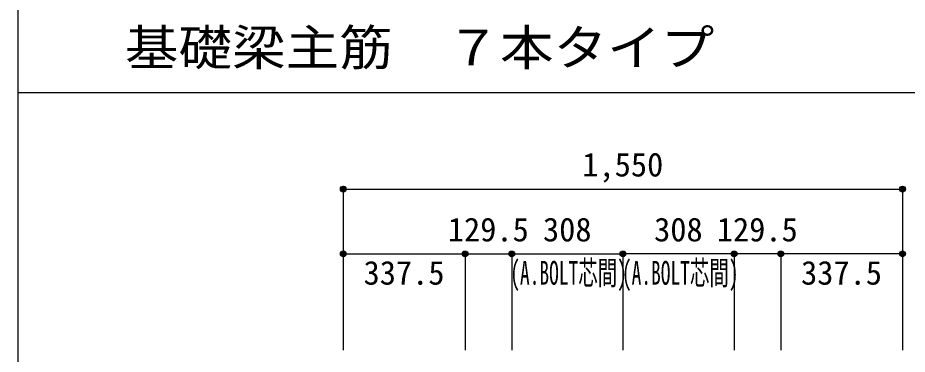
# Model space of a CAD drawing. Units: millimetres at full size, sheet at 1:30. Extents: x -5973 to 5954, y -4195 to 4201.
# Drawn here: x -5973 to -3508, y -948 to -15 of the extents above; entities that cross this region are included whole.
import ezdxf
from ezdxf.enums import TextEntityAlignment as Align

# ---------------------------------------------------------------- set-up
doc = ezdxf.new("R2010")
doc.units = ezdxf.units.MM
doc.header["$LTSCALE"] = 30
doc.header["$PDMODE"] = 32
doc.header["$PDSIZE"] = 15
for name, color, linetype in [('0-7_文字', 4, 'Continuous'), ('0-D_寸法', 4, 'Continuous'), ('6-7_文字', 7, 'Continuous'), ('F-0_枠', 6, 'Continuous')]:
    doc.layers.add(name, color=color, linetype=linetype)
doc.styles.add('ＭＳ ゴシック', font='')
doc.styles.get('ＭＳ ゴシック').set_extended_font_data('MS Gothic')

msp = doc.modelspace()

# ---------------------------------------------------------------- linework, layer by layer
at = {"layer": '0-D_寸法'}
for p, q in [((-5070.8, -490.12), (-5070.8, -670.12)), ((-5070.8, -490.12), (-5070.8, -670.12)), ((-5070.8, -490.12), (-3520.8, -490.12)), ((-5070.8, -490.12), (-3520.8, -490.12)), ((-3520.8, -490.12), (-3520.8, -670.12)), ((-5070.8, -670.12), (-5070.8, -937.16)), ((-5070.8, -670.12), (-4733.3, -670.12)), ((-5070.8, -670.12), (-5070.8, -937.16)), ((-4733.3, -670.12), (-4733.3, -937.16)), ((-4733.3, -670.12), (-4603.8, -670.12)), ((-4603.8, -670.12), (-4603.8, -937.16)), ((-3987.8, -670.12), (-4295.8, -670.12)), ((-4295.8, -670.12), (-4295.8, -937.16)), ((-3858.3, -670.12), (-3987.8, -670.12)), ((-3987.8, -670.12), (-3987.8, -937.16)), ((-3520.8, -670.12), (-3858.3, -670.12)), ((-3858.3, -670.12), (-3858.3, -937.16)), ((-3520.8, -670.12), (-3520.8, -937.16)), ((-3520.8, -670.12), (-3520.8, -937.16))]:
    msp.add_line(p, q, dxfattribs=at)
msp.add_lwpolyline([(-4603.8, -670.12), (-4295.8, -670.12), (-4295.8, -937.16)], dxfattribs=at)
for centre, radius in [((-5070.8, -490.12), 8), ((-5070.8, -490.12), 7.2), ((-5070.8, -490.12), 6.4), ((-5070.8, -490.12), 5.6), ((-5070.8, -490.12), 4.8), ((-5070.8, -490.12), 4), ((-5070.8, -490.12), 3.2), ((-5070.8, -490.12), 2.4), ((-5070.8, -490.12), 1.6), ((-5070.8, -490.12), 0.8), ((-3520.8, -490.12), 8), ((-3520.8, -490.12), 7.2), ((-3520.8, -490.12), 6.4), ((-3520.8, -490.12), 5.6), ((-3520.8, -490.12), 4.8), ((-3520.8, -490.12), 4), ((-3520.8, -490.12), 3.2), ((-3520.8, -490.12), 2.4), ((-3520.8, -490.12), 1.6), ((-3520.8, -490.12), 0.8), ((-5070.8, -670.12), 8), ((-5070.8, -670.12), 7.2), ((-5070.8, -670.12), 6.4), ((-5070.8, -670.12), 5.6), ((-5070.8, -670.12), 4.8), ((-4733.3, -670.12), 8), ((-4733.3, -670.12), 7.2), ((-4733.3, -670.12), 6.4), ((-4733.3, -670.12), 5.6), ((-4733.3, -670.12), 4.8), ((-4603.8, -670.12), 8), ((-4603.8, -670.12), 7.2), ((-4603.8, -670.12), 6.4), ((-4603.8, -670.12), 5.6), ((-4603.8, -670.12), 4.8), ((-4295.8, -670.12), 8), ((-4295.8, -670.12), 8), ((-4295.8, -670.12), 7.2), ((-4295.8, -670.12), 7.2), ((-4295.8, -670.12), 6.4), ((-4295.8, -670.12), 6.4), ((-4295.8, -670.12), 5.6), ((-4295.8, -670.12), 5.6), ((-4295.8, -670.12), 4.8), ((-4295.8, -670.12), 4.8), ((-3987.8, -670.12), 8), ((-3987.8, -670.12), 7.2), ((-3987.8, -670.12), 6.4), ((-3987.8, -670.12), 5.6), ((-3987.8, -670.12), 4.8), ((-3858.3, -670.12), 8), ((-3858.3, -670.12), 7.2), ((-3858.3, -670.12), 6.4), ((-3858.3, -670.12), 5.6), ((-3858.3, -670.12), 4.8), ((-3520.8, -670.12), 8), ((-3520.8, -670.12), 7.2), ((-3520.8, -670.12), 6.4), ((-3520.8, -670.12), 5.6), ((-3520.8, -670.12), 4.8), ((-5070.8, -670.12), 4), ((-5070.8, -670.12), 3.2), ((-5070.8, -670.12), 2.4), ((-5070.8, -670.12), 1.6), ((-5070.8, -670.12), 0.8), ((-4733.3, -670.12), 4), ((-4733.3, -670.12), 3.2), ((-4733.3, -670.12), 2.4), ((-4733.3, -670.12), 1.6), ((-4733.3, -670.12), 0.8), ((-4603.8, -670.12), 4), ((-4603.8, -670.12), 3.2), ((-4603.8, -670.12), 2.4), ((-4603.8, -670.12), 1.6), ((-4603.8, -670.12), 0.8), ((-4295.8, -670.12), 4), ((-4295.8, -670.12), 4), ((-4295.8, -670.12), 3.2), ((-4295.8, -670.12), 3.2), ((-4295.8, -670.12), 2.4), ((-4295.8, -670.12), 2.4), ((-4295.8, -670.12), 1.6), ((-4295.8, -670.12), 1.6), ((-4295.8, -670.12), 0.8), ((-4295.8, -670.12), 0.8), ((-3987.8, -670.12), 4), ((-3987.8, -670.12), 3.2), ((-3987.8, -670.12), 2.4), ((-3987.8, -670.12), 1.6), ((-3987.8, -670.12), 0.8), ((-3858.3, -670.12), 4), ((-3858.3, -670.12), 3.2), ((-3858.3, -670.12), 2.4), ((-3858.3, -670.12), 1.6), ((-3858.3, -670.12), 0.8), ((-3520.8, -670.12), 4), ((-3520.8, -670.12), 3.2), ((-3520.8, -670.12), 2.4), ((-3520.8, -670.12), 1.6), ((-3520.8, -670.12), 0.8)]:
    msp.add_circle(centre, radius, dxfattribs=at)
at = {"layer": '0-D_寸法', "color": 7}
for p in [(-5070.8, -490.12), (-5070.8, -490.12), (-3520.8, -490.12), (-5070.8, -670.12), (-4733.3, -670.12), (-4603.8, -670.12), (-4295.8, -670.12), (-3987.8, -670.12), (-3858.3, -670.12), (-3520.8, -670.12)]:
    msp.add_point(p, dxfattribs=at)
at = {"layer": 'F-0_枠'}
msp.add_line((-5972.88, 4201.15), (-5972.88, -4195.24), dxfattribs=at)
at = {"layer": 'F-0_枠', "color": 2}
msp.add_line((-5972.88, -222.05), (3723.6, -222.05), dxfattribs=at)

# ---------------------------------------------------------------- texts
at = {"layer": '0-7_文字', "style": 'ＭＳ ゴシック', "width": 0.6}
for p in [(-4608.02, -775.25), (-4298.58, -775.25)]:
    msp.add_text('(A.BOLT芯間)', height=65.98, dxfattribs=at).set_placement(p, align=Align.BOTTOM_LEFT)
at = {"layer": '0-D_寸法', "style": 'ＭＳ ゴシック'}
for s, p in [('1,550', (-4408.3, -475.12)), ('129.5', (-4781.05, -655.12)), ('308', (-4517.3, -655.12)), ('308', (-4209.3, -655.12)), ('129.5', (-4035.55, -655.12)), ('337.5', (-5014.55, -775.12)), ('337.5', (-3802.05, -775.12))]:
    msp.add_text(s, height=65.98, dxfattribs=at).set_placement(p, align=Align.BOTTOM_LEFT)
at = {"layer": '6-7_文字', "color": 2, "style": 'ＭＳ ゴシック', "width": 1.1}
msp.add_text('\u3000\u3000基礎梁主筋\u3000７本タイプ', height=98.97, dxfattribs=at).set_placement((-5972.88, -177.05), align=Align.BOTTOM_LEFT)

doc.saveas('drawing.dxf')
